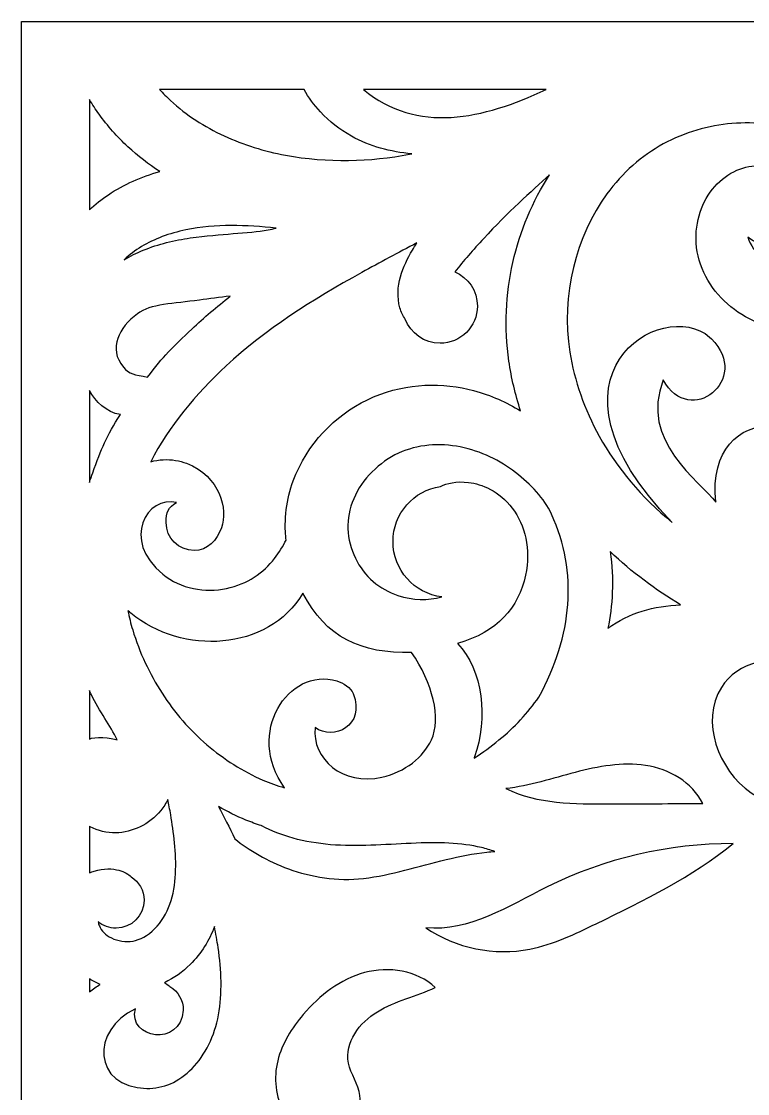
# Model space of a CAD drawing. Header units: millimetres. Extents: x -64 to 64, y -89 to 89.
# Drawn here: x -63.5 to -31.59, y 41.78 to 88.9 of the extents above; entities that cross this region are included whole.
import ezdxf

# ---------------------------------------------------------------- set-up
doc = ezdxf.new("R2010")
doc.units = ezdxf.units.MM
doc.header["$MEASUREMENT"] = 0
doc.layers.add('layer 1', color=7, linetype='Continuous')

msp = doc.modelspace()

# ---------------------------------------------------------------- linework, layer by layer
at = {"layer": 'layer 1'}
for points, knots in [([(63.4997, 88.9), (63.4997, 88.9), (61.7876, 88.9), (61.7876, 88.9), (61.7876, 88.9), (61.7876, 88.9), (59.0066, 88.9), (59.0066, 88.9), (59.0066, 88.9), (59.0066, 88.9), (54.6208, 88.9), (54.6208, 88.9), (54.6208, 88.9), (54.6208, 88.9), (54.1908, 88.9), (54.1908, 88.9), (54.1908, 88.9), (54.1908, 88.9), (51.4834, 88.9), (51.4834, 88.9), (51.4834, 88.9), (51.4834, 88.9), (51.4116, 88.9), (51.4116, 88.9), (51.4116, 88.9), (51.4116, 88.9), (51.1975, 88.9), (51.1975, 88.9), (51.1975, 88.9), (51.1975, 88.9), (50.1239, 88.9), (50.1239, 88.9), (50.1239, 88.9), (50.1239, 88.9), (48.2811, 88.9), (48.2811, 88.9), (48.2811, 88.9), (48.2811, 88.9), (48.2234, 88.9), (48.2234, 88.9), (48.2234, 88.9), (48.2234, 88.9), (47.7133, 88.9), (47.7133, 88.9), (47.7133, 88.9), (47.7133, 88.9), (46.5617, 88.9), (46.5617, 88.9), (46.5617, 88.9), (46.5617, 88.9), (46.042, 88.9), (46.042, 88.9), (46.042, 88.9), (46.042, 88.9), (45.9443, 88.9), (45.9443, 88.9), (45.9443, 88.9), (45.9443, 88.9), (45.7883, 88.9), (45.7883, 88.9), (45.7883, 88.9), (45.7883, 88.9), (45.057, 88.9), (45.057, 88.9), (45.057, 88.9), (45.057, 88.9), (41.613, 88.9), (41.613, 88.9), (41.613, 88.9), (41.613, 88.9), (36.5493, 88.9), (36.5493, 88.9), (36.5493, 88.9), (36.5493, 88.9), (36.4647, 88.9), (36.4647, 88.9), (36.4647, 88.9), (36.4647, 88.9), (36.1804, 88.9), (36.1804, 88.9), (36.1804, 88.9), (36.1804, 88.9), (35.9624, 88.9), (35.9624, 88.9), (35.9624, 88.9), (35.9624, 88.9), (34.7958, 88.9), (34.7958, 88.9), (34.7958, 88.9), (34.7958, 88.9), (34.4171, 88.9), (34.4171, 88.9), (34.4171, 88.9), (34.4171, 88.9), (33.5589, 88.9), (33.5589, 88.9), (33.5589, 88.9), (33.5589, 88.9), (23.7126, 88.9), (23.7126, 88.9), (23.7126, 88.9), (23.7126, 88.9), (21.4275, 88.9), (21.4275, 88.9), (21.4275, 88.9), (21.4275, 88.9), (21.3427, 88.9), (21.3427, 88.9), (21.3427, 88.9), (21.3427, 88.9), (17.2076, 88.9), (17.2076, 88.9), (17.2076, 88.9), (17.2076, 88.9), (14.5546, 88.9), (14.5546, 88.9), (14.5546, 88.9), (14.5546, 88.9), (11.4898, 88.9), (11.4898, 88.9), (11.4898, 88.9), (11.4898, 88.9), (10.3203, 88.9), (10.3203, 88.9), (10.3203, 88.9), (10.3203, 88.9), (7.6196, 88.9), (7.6196, 88.9), (7.6196, 88.9), (7.6196, 88.9), (6.9412, 88.9), (6.9412, 88.9), (6.9412, 88.9), (6.9412, 88.9), (5.0205, 88.9), (5.0205, 88.9), (5.0205, 88.9), (5.0205, 88.9), (3.7726, 88.9), (3.7726, 88.9), (3.7726, 88.9), (3.7726, 88.9), (2.0821, 88.9), (2.0821, 88.9), (2.0821, 88.9), (2.0821, 88.9), (0.9, 88.9), (0.9, 88.9), (0.9, 88.9), (0.9, 88.9), (0.0199, 88.9), (0.0199, 88.9), (0.0199, 88.9), (0.0199, 88.9), (0, 88.9), (0, 88.9), (0, 88.9), (0, 88.9), (-0.0199, 88.9), (-0.0199, 88.9), (-0.0199, 88.9), (-0.0199, 88.9), (-0.9, 88.9), (-0.9, 88.9), (-0.9, 88.9), (-0.9, 88.9), (-2.0821, 88.9), (-2.0821, 88.9), (-2.0821, 88.9), (-2.0821, 88.9), (-3.7726, 88.9), (-3.7726, 88.9), (-3.7726, 88.9), (-3.7726, 88.9), (-5.0205, 88.9), (-5.0205, 88.9), (-5.0205, 88.9), (-5.0205, 88.9), (-6.9412, 88.9), (-6.9412, 88.9), (-6.9412, 88.9), (-6.9412, 88.9), (-7.6196, 88.9), (-7.6196, 88.9), (-7.6196, 88.9), (-7.6196, 88.9), (-10.3203, 88.9), (-10.3203, 88.9), (-10.3203, 88.9), (-10.3203, 88.9), (-11.4898, 88.9), (-11.4898, 88.9), (-11.4898, 88.9), (-11.4898, 88.9), (-14.5546, 88.9), (-14.5546, 88.9), (-14.5546, 88.9), (-14.5546, 88.9), (-17.2076, 88.9), (-17.2076, 88.9), (-17.2076, 88.9), (-17.2076, 88.9), (-21.3427, 88.9), (-21.3427, 88.9), (-21.3427, 88.9), (-21.3427, 88.9), (-21.4275, 88.9), (-21.4275, 88.9), (-21.4275, 88.9), (-21.4275, 88.9), (-23.7126, 88.9), (-23.7126, 88.9), (-23.7126, 88.9), (-23.7126, 88.9), (-33.5589, 88.9), (-33.5589, 88.9), (-33.5589, 88.9), (-33.5589, 88.9), (-34.4171, 88.9), (-34.4171, 88.9), (-34.4171, 88.9), (-34.4171, 88.9), (-34.7958, 88.9), (-34.7958, 88.9), (-34.7958, 88.9), (-34.7958, 88.9), (-35.9624, 88.9), (-35.9624, 88.9), (-35.9624, 88.9), (-35.9624, 88.9), (-36.1804, 88.9), (-36.1804, 88.9), (-36.1804, 88.9), (-36.1804, 88.9), (-36.4647, 88.9), (-36.4647, 88.9), (-36.4647, 88.9), (-36.4647, 88.9), (-36.5493, 88.9), (-36.5493, 88.9), (-36.5493, 88.9), (-36.5493, 88.9), (-41.613, 88.9), (-41.613, 88.9), (-41.613, 88.9), (-41.613, 88.9), (-45.057, 88.9), (-45.057, 88.9), (-45.057, 88.9), (-45.057, 88.9), (-45.7883, 88.9), (-45.7883, 88.9), (-45.7883, 88.9), (-45.7883, 88.9), (-45.9443, 88.9), (-45.9443, 88.9), (-45.9443, 88.9), (-45.9443, 88.9), (-46.042, 88.9), (-46.042, 88.9), (-46.042, 88.9), (-46.042, 88.9), (-46.5617, 88.9), (-46.5617, 88.9), (-46.5617, 88.9), (-46.5617, 88.9), (-47.7133, 88.9), (-47.7133, 88.9), (-47.7133, 88.9), (-47.7133, 88.9), (-48.2234, 88.9), (-48.2234, 88.9), (-48.2234, 88.9), (-48.2234, 88.9), (-48.2811, 88.9), (-48.2811, 88.9), (-48.2811, 88.9), (-48.2811, 88.9), (-50.1239, 88.9), (-50.1239, 88.9), (-50.1239, 88.9), (-50.1239, 88.9), (-51.1975, 88.9), (-51.1975, 88.9), (-51.1975, 88.9), (-51.1975, 88.9), (-51.4116, 88.9), (-51.4116, 88.9), (-51.4116, 88.9), (-51.4116, 88.9), (-51.4834, 88.9), (-51.4834, 88.9), (-51.4834, 88.9), (-51.4834, 88.9), (-54.1908, 88.9), (-54.1908, 88.9), (-54.1908, 88.9), (-54.1908, 88.9), (-54.6208, 88.9), (-54.6208, 88.9), (-54.6208, 88.9), (-54.6208, 88.9), (-59.0066, 88.9), (-59.0066, 88.9), (-59.0066, 88.9), (-59.0066, 88.9), (-61.7876, 88.9), (-61.7876, 88.9), (-61.7876, 88.9), (-61.7876, 88.9), (-63.4997, 88.9), (-63.4997, 88.9), (-63.4997, 88.9), (-63.4997, 88.9), (-63.5, 88.9), (-63.5, 88.9), (-63.5, 88.9), (-63.5, 88.9), (-63.5, 0), (-63.5, 0), (-63.5, 0), (-63.5, 0), (-63.5, 0), (-63.5, 0), (-63.5, 0), (-63.5, 0), (-63.5, -88.9), (-63.5, -88.9), (-63.5, -88.9), (-63.5, -88.9), (-63.4997, -88.9), (-63.4997, -88.9), (-63.4997, -88.9), (-63.4997, -88.9), (-61.7876, -88.9), (-61.7876, -88.9), (-61.7876, -88.9), (-61.7876, -88.9), (-59.0066, -88.9), (-59.0066, -88.9), (-59.0066, -88.9), (-59.0066, -88.9), (-54.6208, -88.9), (-54.6208, -88.9), (-54.6208, -88.9), (-54.6208, -88.9), (-54.1908, -88.9), (-54.1908, -88.9), (-54.1908, -88.9), (-54.1908, -88.9), (-51.4834, -88.9), (-51.4834, -88.9), (-51.4834, -88.9), (-51.4834, -88.9), (-51.4116, -88.9), (-51.4116, -88.9), (-51.4116, -88.9), (-51.4116, -88.9), (-51.1975, -88.9), (-51.1975, -88.9), (-51.1975, -88.9), (-51.1975, -88.9), (-50.1239, -88.9), (-50.1239, -88.9), (-50.1239, -88.9), (-50.1239, -88.9), (-48.2811, -88.9), (-48.2811, -88.9), (-48.2811, -88.9), (-48.2811, -88.9), (-48.2234, -88.9), (-48.2234, -88.9), (-48.2234, -88.9), (-48.2234, -88.9), (-47.7133, -88.9), (-47.7133, -88.9), (-47.7133, -88.9), (-47.7133, -88.9), (-46.5617, -88.9), (-46.5617, -88.9), (-46.5617, -88.9), (-46.5617, -88.9), (-46.042, -88.9), (-46.042, -88.9), (-46.042, -88.9), (-46.042, -88.9), (-45.9443, -88.9), (-45.9443, -88.9), (-45.9443, -88.9), (-45.9443, -88.9), (-45.7883, -88.9), (-45.7883, -88.9), (-45.7883, -88.9), (-45.7883, -88.9), (-45.057, -88.9), (-45.057, -88.9), (-45.057, -88.9), (-45.057, -88.9), (-41.613, -88.9), (-41.613, -88.9), (-41.613, -88.9), (-41.613, -88.9), (-36.5493, -88.9), (-36.5493, -88.9), (-36.5493, -88.9), (-36.5493, -88.9), (-36.4647, -88.9), (-36.4647, -88.9), (-36.4647, -88.9), (-36.4647, -88.9), (-36.1804, -88.9), (-36.1804, -88.9), (-36.1804, -88.9), (-36.1804, -88.9), (-35.9624, -88.9), (-35.9624, -88.9), (-35.9624, -88.9), (-35.9624, -88.9), (-34.7958, -88.9), (-34.7958, -88.9), (-34.7958, -88.9), (-34.7958, -88.9), (-34.4171, -88.9), (-34.4171, -88.9), (-34.4171, -88.9), (-34.4171, -88.9), (-33.5589, -88.9), (-33.5589, -88.9), (-33.5589, -88.9), (-33.5589, -88.9), (-23.7126, -88.9), (-23.7126, -88.9), (-23.7126, -88.9), (-23.7126, -88.9), (-21.4275, -88.9), (-21.4275, -88.9), (-21.4275, -88.9), (-21.4275, -88.9), (-21.3427, -88.9), (-21.3427, -88.9), (-21.3427, -88.9), (-21.3427, -88.9), (-17.2076, -88.9), (-17.2076, -88.9), (-17.2076, -88.9), (-17.2076, -88.9), (-14.5546, -88.9), (-14.5546, -88.9), (-14.5546, -88.9), (-14.5546, -88.9), (-11.4898, -88.9), (-11.4898, -88.9), (-11.4898, -88.9), (-11.4898, -88.9), (-10.3203, -88.9), (-10.3203, -88.9), (-10.3203, -88.9), (-10.3203, -88.9), (-7.6196, -88.9), (-7.6196, -88.9), (-7.6196, -88.9), (-7.6196, -88.9), (-6.9412, -88.9), (-6.9412, -88.9), (-6.9412, -88.9), (-6.9412, -88.9), (-5.0205, -88.9), (-5.0205, -88.9), (-5.0205, -88.9), (-5.0205, -88.9), (-3.7726, -88.9), (-3.7726, -88.9), (-3.7726, -88.9), (-3.7726, -88.9), (-2.0821, -88.9), (-2.0821, -88.9), (-2.0821, -88.9), (-2.0821, -88.9), (-0.9, -88.9), (-0.9, -88.9), (-0.9, -88.9), (-0.9, -88.9), (-0.0199, -88.9), (-0.0199, -88.9), (-0.0199, -88.9), (-0.0199, -88.9), (0, -88.9), (0, -88.9), (0, -88.9), (0, -88.9), (0.0199, -88.9), (0.0199, -88.9), (0.0199, -88.9), (0.0199, -88.9), (0.9, -88.9), (0.9, -88.9), (0.9, -88.9), (0.9, -88.9), (2.0821, -88.9), (2.0821, -88.9), (2.0821, -88.9), (2.0821, -88.9), (3.7726, -88.9), (3.7726, -88.9), (3.7726, -88.9), (3.7726, -88.9), (5.0205, -88.9), (5.0205, -88.9), (5.0205, -88.9), (5.0205, -88.9), (6.9412, -88.9), (6.9412, -88.9), (6.9412, -88.9), (6.9412, -88.9), (7.6196, -88.9), (7.6196, -88.9), (7.6196, -88.9), (7.6196, -88.9), (10.3203, -88.9), (10.3203, -88.9), (10.3203, -88.9), (10.3203, -88.9), (11.4898, -88.9), (11.4898, -88.9), (11.4898, -88.9), (11.4898, -88.9), (14.5546, -88.9), (14.5546, -88.9), (14.5546, -88.9), (14.5546, -88.9), (17.2076, -88.9), (17.2076, -88.9), (17.2076, -88.9), (17.2076, -88.9), (21.3427, -88.9), (21.3427, -88.9), (21.3427, -88.9), (21.3427, -88.9), (21.4275, -88.9), (21.4275, -88.9), (21.4275, -88.9), (21.4275, -88.9), (23.7126, -88.9), (23.7126, -88.9), (23.7126, -88.9), (23.7126, -88.9), (33.5589, -88.9), (33.5589, -88.9), (33.5589, -88.9), (33.5589, -88.9), (34.4171, -88.9), (34.4171, -88.9), (34.4171, -88.9), (34.4171, -88.9), (34.7958, -88.9), (34.7958, -88.9), (34.7958, -88.9), (34.7958, -88.9), (35.9624, -88.9), (35.9624, -88.9), (35.9624, -88.9), (35.9624, -88.9), (36.1804, -88.9), (36.1804, -88.9), (36.1804, -88.9), (36.1804, -88.9), (36.4647, -88.9), (36.4647, -88.9), (36.4647, -88.9), (36.4647, -88.9), (36.5493, -88.9), (36.5493, -88.9), (36.5493, -88.9), (36.5493, -88.9), (41.613, -88.9), (41.613, -88.9), (41.613, -88.9), (41.613, -88.9), (45.057, -88.9), (45.057, -88.9), (45.057, -88.9), (45.057, -88.9), (45.7883, -88.9), (45.7883, -88.9), (45.7883, -88.9), (45.7883, -88.9), (45.9443, -88.9), (45.9443, -88.9), (45.9443, -88.9), (45.9443, -88.9), (46.042, -88.9), (46.042, -88.9), (46.042, -88.9), (46.042, -88.9), (46.5617, -88.9), (46.5617, -88.9), (46.5617, -88.9), (46.5617, -88.9), (47.7133, -88.9), (47.7133, -88.9), (47.7133, -88.9), (47.7133, -88.9), (48.2234, -88.9), (48.2234, -88.9), (48.2234, -88.9), (48.2234, -88.9), (48.2811, -88.9), (48.2811, -88.9), (48.2811, -88.9), (48.2811, -88.9), (50.1239, -88.9), (50.1239, -88.9), (50.1239, -88.9), (50.1239, -88.9), (51.1975, -88.9), (51.1975, -88.9), (51.1975, -88.9), (51.1975, -88.9), (51.4116, -88.9), (51.4116, -88.9), (51.4116, -88.9), (51.4116, -88.9), (51.4834, -88.9), (51.4834, -88.9), (51.4834, -88.9), (51.4834, -88.9), (54.1908, -88.9), (54.1908, -88.9), (54.1908, -88.9), (54.1908, -88.9), (54.6208, -88.9), (54.6208, -88.9), (54.6208, -88.9), (54.6208, -88.9), (59.0066, -88.9), (59.0066, -88.9), (59.0066, -88.9), (59.0066, -88.9), (61.7876, -88.9), (61.7876, -88.9), (61.7876, -88.9), (61.7876, -88.9), (63.4997, -88.9), (63.4997, -88.9), (63.4997, -88.9), (63.4997, -88.9), (63.5, -88.9), (63.5, -88.9), (63.5, -88.9), (63.5, -88.9), (63.5, 0), (63.5, 0), (63.5, 0), (63.5, 0), (63.5, 0), (63.5, 0), (63.5, 0), (63.5, 0), (63.5, 88.9), (63.5, 88.9), (63.5, 88.9), (63.5, 88.9), (63.4997, 88.9), (63.4997, 88.9)], [0, 0, 0, 0, 0.005988, 0.005988, 0.005988, 0.005988, 0.011976, 0.011976, 0.011976, 0.011976, 0.0179641, 0.0179641, 0.0179641, 0.0179641, 0.0239521, 0.0239521, 0.0239521, 0.0239521, 0.0299401, 0.0299401, 0.0299401, 0.0299401, 0.0359281, 0.0359281, 0.0359281, 0.0359281, 0.0419162, 0.0419162, 0.0419162, 0.0419162, 0.0479042, 0.0479042, 0.0479042, 0.0479042, 0.0538922, 0.0538922, 0.0538922, 0.0538922, 0.0598802, 0.0598802, 0.0598802, 0.0598802, 0.0658683, 0.0658683, 0.0658683, 0.0658683, 0.0718563, 0.0718563, 0.0718563, 0.0718563, 0.0778443, 0.0778443, 0.0778443, 0.0778443, 0.0838323, 0.0838323, 0.0838323, 0.0838323, 0.0898204, 0.0898204, 0.0898204, 0.0898204, 0.0958084, 0.0958084, 0.0958084, 0.0958084, 0.1017964, 0.1017964, 0.1017964, 0.1017964, 0.1077844, 0.1077844, 0.1077844, 0.1077844, 0.1137725, 0.1137725, 0.1137725, 0.1137725, 0.1197605, 0.1197605, 0.1197605, 0.1197605, 0.1257485, 0.1257485, 0.1257485, 0.1257485, 0.1317365, 0.1317365, 0.1317365, 0.1317365, 0.1377246, 0.1377246, 0.1377246, 0.1377246, 0.1437126, 0.1437126, 0.1437126, 0.1437126, 0.1497006, 0.1497006, 0.1497006, 0.1497006, 0.1556886, 0.1556886, 0.1556886, 0.1556886, 0.1616766, 0.1616766, 0.1616766, 0.1616766, 0.1676647, 0.1676647, 0.1676647, 0.1676647, 0.1736527, 0.1736527, 0.1736527, 0.1736527, 0.1796407, 0.1796407, 0.1796407, 0.1796407, 0.1856287, 0.1856287, 0.1856287, 0.1856287, 0.1916168, 0.1916168, 0.1916168, 0.1916168, 0.1976048, 0.1976048, 0.1976048, 0.1976048, 0.2035928, 0.2035928, 0.2035928, 0.2035928, 0.2095808, 0.2095808, 0.2095808, 0.2095808, 0.2155689, 0.2155689, 0.2155689, 0.2155689, 0.2215569, 0.2215569, 0.2215569, 0.2215569, 0.2275449, 0.2275449, 0.2275449, 0.2275449, 0.2335329, 0.2335329, 0.2335329, 0.2335329, 0.239521, 0.239521, 0.239521, 0.239521, 0.245509, 0.245509, 0.245509, 0.245509, 0.251497, 0.251497, 0.251497, 0.251497, 0.257485, 0.257485, 0.257485, 0.257485, 0.2634731, 0.2634731, 0.2634731, 0.2634731, 0.2694611, 0.2694611, 0.2694611, 0.2694611, 0.2754491, 0.2754491, 0.2754491, 0.2754491, 0.2814371, 0.2814371, 0.2814371, 0.2814371, 0.2874251, 0.2874251, 0.2874251, 0.2874251, 0.2934132, 0.2934132, 0.2934132, 0.2934132, 0.2994012, 0.2994012, 0.2994012, 0.2994012, 0.3053892, 0.3053892, 0.3053892, 0.3053892, 0.3113772, 0.3113772, 0.3113772, 0.3113772, 0.3173653, 0.3173653, 0.3173653, 0.3173653, 0.3233533, 0.3233533, 0.3233533, 0.3233533, 0.3293413, 0.3293413, 0.3293413, 0.3293413, 0.3353293, 0.3353293, 0.3353293, 0.3353293, 0.3413174, 0.3413174, 0.3413174, 0.3413174, 0.3473054, 0.3473054, 0.3473054, 0.3473054, 0.3532934, 0.3532934, 0.3532934, 0.3532934, 0.3592814, 0.3592814, 0.3592814, 0.3592814, 0.3652695, 0.3652695, 0.3652695, 0.3652695, 0.3712575, 0.3712575, 0.3712575, 0.3712575, 0.3772455, 0.3772455, 0.3772455, 0.3772455, 0.3832335, 0.3832335, 0.3832335, 0.3832335, 0.3892216, 0.3892216, 0.3892216, 0.3892216, 0.3952096, 0.3952096, 0.3952096, 0.3952096, 0.4011976, 0.4011976, 0.4011976, 0.4011976, 0.4071856, 0.4071856, 0.4071856, 0.4071856, 0.4131737, 0.4131737, 0.4131737, 0.4131737, 0.4191617, 0.4191617, 0.4191617, 0.4191617, 0.4251497, 0.4251497, 0.4251497, 0.4251497, 0.4311377, 0.4311377, 0.4311377, 0.4311377, 0.4371257, 0.4371257, 0.4371257, 0.4371257, 0.4431138, 0.4431138, 0.4431138, 0.4431138, 0.4491018, 0.4491018, 0.4491018, 0.4491018, 0.4550898, 0.4550898, 0.4550898, 0.4550898, 0.4610778, 0.4610778, 0.4610778, 0.4610778, 0.4670659, 0.4670659, 0.4670659, 0.4670659, 0.4730539, 0.4730539, 0.4730539, 0.4730539, 0.4790419, 0.4790419, 0.4790419, 0.4790419, 0.4850299, 0.4850299, 0.4850299, 0.4850299, 0.491018, 0.491018, 0.491018, 0.491018, 0.497006, 0.497006, 0.497006, 0.497006, 0.502994, 0.502994, 0.502994, 0.502994, 0.508982, 0.508982, 0.508982, 0.508982, 0.5149701, 0.5149701, 0.5149701, 0.5149701, 0.5209581, 0.5209581, 0.5209581, 0.5209581, 0.5269461, 0.5269461, 0.5269461, 0.5269461, 0.5329341, 0.5329341, 0.5329341, 0.5329341, 0.5389222, 0.5389222, 0.5389222, 0.5389222, 0.5449102, 0.5449102, 0.5449102, 0.5449102, 0.5508982, 0.5508982, 0.5508982, 0.5508982, 0.5568862, 0.5568862, 0.5568862, 0.5568862, 0.5628743, 0.5628743, 0.5628743, 0.5628743, 0.5688623, 0.5688623, 0.5688623, 0.5688623, 0.5748503, 0.5748503, 0.5748503, 0.5748503, 0.5808383, 0.5808383, 0.5808383, 0.5808383, 0.5868263, 0.5868263, 0.5868263, 0.5868263, 0.5928144, 0.5928144, 0.5928144, 0.5928144, 0.5988024, 0.5988024, 0.5988024, 0.5988024, 0.6047904, 0.6047904, 0.6047904, 0.6047904, 0.6107784, 0.6107784, 0.6107784, 0.6107784, 0.6167665, 0.6167665, 0.6167665, 0.6167665, 0.6227545, 0.6227545, 0.6227545, 0.6227545, 0.6287425, 0.6287425, 0.6287425, 0.6287425, 0.6347305, 0.6347305, 0.6347305, 0.6347305, 0.6407186, 0.6407186, 0.6407186, 0.6407186, 0.6467066, 0.6467066, 0.6467066, 0.6467066, 0.6526946, 0.6526946, 0.6526946, 0.6526946, 0.6586826, 0.6586826, 0.6586826, 0.6586826, 0.6646707, 0.6646707, 0.6646707, 0.6646707, 0.6706587, 0.6706587, 0.6706587, 0.6706587, 0.6766467, 0.6766467, 0.6766467, 0.6766467, 0.6826347, 0.6826347, 0.6826347, 0.6826347, 0.6886228, 0.6886228, 0.6886228, 0.6886228, 0.6946108, 0.6946108, 0.6946108, 0.6946108, 0.7005988, 0.7005988, 0.7005988, 0.7005988, 0.7065868, 0.7065868, 0.7065868, 0.7065868, 0.7125749, 0.7125749, 0.7125749, 0.7125749, 0.7185629, 0.7185629, 0.7185629, 0.7185629, 0.7245509, 0.7245509, 0.7245509, 0.7245509, 0.7305389, 0.7305389, 0.7305389, 0.7305389, 0.7365269, 0.7365269, 0.7365269, 0.7365269, 0.742515, 0.742515, 0.742515, 0.742515, 0.748503, 0.748503, 0.748503, 0.748503, 0.754491, 0.754491, 0.754491, 0.754491, 0.760479, 0.760479, 0.760479, 0.760479, 0.7664671, 0.7664671, 0.7664671, 0.7664671, 0.7724551, 0.7724551, 0.7724551, 0.7724551, 0.7784431, 0.7784431, 0.7784431, 0.7784431, 0.7844311, 0.7844311, 0.7844311, 0.7844311, 0.7904192, 0.7904192, 0.7904192, 0.7904192, 0.7964072, 0.7964072, 0.7964072, 0.7964072, 0.8023952, 0.8023952, 0.8023952, 0.8023952, 0.8083832, 0.8083832, 0.8083832, 0.8083832, 0.8143713, 0.8143713, 0.8143713, 0.8143713, 0.8203593, 0.8203593, 0.8203593, 0.8203593, 0.8263473, 0.8263473, 0.8263473, 0.8263473, 0.8323353, 0.8323353, 0.8323353, 0.8323353, 0.8383234, 0.8383234, 0.8383234, 0.8383234, 0.8443114, 0.8443114, 0.8443114, 0.8443114, 0.8502994, 0.8502994, 0.8502994, 0.8502994, 0.8562874, 0.8562874, 0.8562874, 0.8562874, 0.8622754, 0.8622754, 0.8622754, 0.8622754, 0.8682635, 0.8682635, 0.8682635, 0.8682635, 0.8742515, 0.8742515, 0.8742515, 0.8742515, 0.8802395, 0.8802395, 0.8802395, 0.8802395, 0.8862275, 0.8862275, 0.8862275, 0.8862275, 0.8922156, 0.8922156, 0.8922156, 0.8922156, 0.8982036, 0.8982036, 0.8982036, 0.8982036, 0.9041916, 0.9041916, 0.9041916, 0.9041916, 0.9101796, 0.9101796, 0.9101796, 0.9101796, 0.9161677, 0.9161677, 0.9161677, 0.9161677, 0.9221557, 0.9221557, 0.9221557, 0.9221557, 0.9281437, 0.9281437, 0.9281437, 0.9281437, 0.9341317, 0.9341317, 0.9341317, 0.9341317, 0.9401198, 0.9401198, 0.9401198, 0.9401198, 0.9461078, 0.9461078, 0.9461078, 0.9461078, 0.9520958, 0.9520958, 0.9520958, 0.9520958, 0.9580838, 0.9580838, 0.9580838, 0.9580838, 0.9640719, 0.9640719, 0.9640719, 0.9640719, 0.9700599, 0.9700599, 0.9700599, 0.9700599, 0.9760479, 0.9760479, 0.9760479, 0.9760479, 0.9820359, 0.9820359, 0.9820359, 0.9820359, 0.988024, 0.988024, 0.988024, 0.988024, 1, 1, 1, 1]), ([(-51.0781, 85.9121), (-50.8831, 85.5586), (-50.6416, 85.2279), (-50.3627, 84.9283), (-50.3627, 84.9283), (-49.9736, 84.5069), (-49.5125, 84.145), (-48.9959, 83.8572), (-48.9959, 83.8572), (-48.1839, 83.3981), (-47.2737, 83.1635), (-46.35, 83.0851), (-46.35, 83.0851), (-46.3807, 83.0791), (-46.41, 83.0714), (-46.4406, 83.0657), (-46.4406, 83.0657), (-48.1696, 82.7368), (-50.0431, 82.6712), (-51.8976, 83.0253), (-51.8976, 83.0253), (-52.8245, 83.1932), (-53.733, 83.4835), (-54.5959, 83.8697), (-54.5959, 83.8697), (-55.4483, 84.2726), (-56.2607, 84.7744), (-56.9429, 85.4206), (-56.9429, 85.4206), (-57.1145, 85.5758), (-57.2767, 85.7402), (-57.4299, 85.9119), (-57.4299, 85.9119), (-57.4299, 85.9119), (-51.0781, 85.9121), (-51.0781, 85.9121)], [0, 0, 0, 0, 0.1, 0.1, 0.1, 0.1, 0.2, 0.2, 0.2, 0.2, 0.3, 0.3, 0.3, 0.3, 0.4, 0.4, 0.4, 0.4, 0.5, 0.5, 0.5, 0.5, 0.6, 0.6, 0.6, 0.6, 0.7, 0.7, 0.7, 0.7, 0.8, 0.8, 0.8, 0.8, 1, 1, 1, 1]), ([(-40.4461, 85.9121), (-43.2094, 84.5953), (-46.1118, 83.9561), (-48.471, 85.9121), (-48.471, 85.9121), (-48.471, 85.9121), (-40.4461, 85.9121), (-40.4461, 85.9121)], [0, 0, 0, 0, 0.3333333, 0.3333333, 0.3333333, 0.3333333, 1, 1, 1, 1]), ([(-60.5121, 85.4695), (-60.3793, 85.2513), (-60.2402, 85.0357), (-60.0917, 84.825), (-60.0917, 84.825), (-59.7167, 84.319), (-59.2905, 83.8142), (-58.8205, 83.3942), (-58.8205, 83.3942), (-58.3833, 82.9827), (-57.9127, 82.6208), (-57.4236, 82.2991), (-57.4236, 82.2991), (-58.2227, 82.0763), (-58.9948, 81.7414), (-59.6806, 81.284), (-59.6806, 81.284), (-59.9802, 81.0851), (-60.2565, 80.8639), (-60.5122, 80.6271), (-60.5122, 80.6271), (-60.5122, 80.6271), (-60.5121, 85.4695), (-60.5121, 85.4695)], [0, 0, 0, 0, 0.1428571, 0.1428571, 0.1428571, 0.1428571, 0.2857143, 0.2857143, 0.2857143, 0.2857143, 0.4285714, 0.4285714, 0.4285714, 0.4285714, 0.5714286, 0.5714286, 0.5714286, 0.5714286, 0.7142857, 0.7142857, 0.7142857, 0.7142857, 1, 1, 1, 1]), ([(-37.773, 81.3166), (-37.4295, 81.7802), (-37.0458, 82.1998), (-36.6337, 82.5743), (-36.6337, 82.5743), (-36.2172, 82.9491), (-35.7705, 83.2476), (-35.2991, 83.5144), (-35.2991, 83.5144), (-34.8251, 83.7748), (-34.322, 83.968), (-33.8167, 84.1275), (-33.8167, 84.1275), (-33.3054, 84.2693), (-32.7895, 84.3695), (-32.2761, 84.4136), (-32.2761, 84.4136), (-31.7641, 84.4455), (-31.2542, 84.4559), (-30.7649, 84.3855), (-30.7649, 84.3855), (-30.5167, 84.3689), (-30.2816, 84.3038), (-30.0419, 84.2655), (-30.0419, 84.2655), (-29.8114, 84.198), (-29.5739, 84.1519), (-29.3551, 84.0658), (-29.3551, 84.0658), (-28.4657, 83.7546), (-27.6765, 83.2763), (-27.087, 82.6744), (-27.087, 82.6744), (-26.8676, 82.4504), (-26.6763, 82.2128), (-26.5173, 81.9675), (-26.5173, 81.9675), (-26.4423, 81.7398), (-26.3895, 81.4966), (-26.3699, 81.2414), (-26.3699, 81.2414), (-26.3231, 80.7064), (-26.4018, 80.1285), (-26.6328, 79.6357), (-26.6328, 79.6357), (-26.8575, 79.1498), (-27.2343, 78.7345), (-27.7525, 78.4265), (-27.7525, 78.4265), (-28.2659, 78.1217), (-28.8658, 77.9707), (-29.4098, 77.9854), (-29.4098, 77.9854), (-29.6829, 77.9937), (-29.9408, 78.0346), (-30.1865, 78.1153), (-30.1865, 78.1153), (-30.432, 78.1971), (-30.6602, 78.3142), (-30.8558, 78.4512), (-30.8558, 78.4512), (-31.2472, 78.7282), (-31.4835, 79.0754), (-31.5725, 79.4136), (-31.5725, 79.4136), (-31.2893, 79.1793), (-30.926, 79.0386), (-30.5301, 79.0386), (-30.5301, 79.0386), (-29.6265, 79.0386), (-28.8936, 79.7715), (-28.8936, 80.6751), (-28.8936, 80.6751), (-28.8936, 80.9632), (-28.9686, 81.2336), (-29.0993, 81.4691), (-29.0993, 81.4691), (-29.1795, 81.6545), (-29.3301, 81.8697), (-29.5753, 82.0632), (-29.5753, 82.0632), (-29.9045, 82.3258), (-30.3992, 82.5511), (-31.0328, 82.561), (-31.0328, 82.561), (-31.348, 82.5656), (-31.7004, 82.5145), (-32.0611, 82.3601), (-32.0611, 82.3601), (-32.4311, 82.1988), (-32.7519, 81.9612), (-33.0337, 81.6433), (-33.0337, 81.6433), (-33.5897, 81.0091), (-33.9085, 80.1228), (-33.8488, 79.1514), (-33.8488, 79.1514), (-33.7889, 78.1488), (-33.2548, 77.1635), (-32.4753, 76.4873), (-32.4753, 76.4873), (-32.0854, 76.1452), (-31.6382, 75.865), (-31.1464, 75.6576), (-31.1464, 75.6576), (-30.6543, 75.4506), (-30.1112, 75.325), (-29.5641, 75.2832), (-29.5641, 75.2832), (-28.4655, 75.2029), (-27.3371, 75.4645), (-26.3473, 76.0481), (-26.3473, 76.0481), (-25.9175, 76.3017), (-25.5261, 76.6162), (-25.1823, 76.9766), (-25.1823, 76.9766), (-24.7839, 75.6843), (-24.0516, 74.4482), (-23.0168, 73.4149), (-23.0168, 73.4149), (-21.9174, 72.3237), (-20.5126, 71.5126), (-18.9704, 71.0212), (-18.9704, 71.0212), (-17.8648, 70.6678), (-16.6883, 70.4749), (-15.4845, 70.4393), (-15.4845, 70.4393), (-20.1165, 68.2947), (-23.338, 66.3577), (-23.0941, 65.7812), (-23.0941, 65.7812), (-23.0189, 65.6038), (-22.6228, 65.5726), (-21.9725, 65.6671), (-21.9725, 65.6671), (-21.4005, 65.6106), (-20.4477, 65.6571), (-19.2078, 65.6582), (-19.2078, 65.6582), (-18.1926, 65.6597), (-16.9962, 65.6613), (-15.6725, 65.6632), (-15.6725, 65.6632), (-14.4456, 65.6773), (-13.0659, 65.7212), (-11.5942, 65.9362), (-11.5942, 65.9362), (-12.23, 65.5449), (-12.906, 65.1818), (-13.6202, 64.8552), (-13.6202, 64.8552), (-15.6502, 63.9189), (-17.9827, 63.2503), (-20.4912, 63.0162), (-20.4912, 63.0162), (-30.1717, 62.0788), (-31.6571, 66.4592), (-30.9805, 68.7218), (-30.9805, 68.7218), (-31.0092, 68.6008), (-31.0258, 68.475), (-31.0258, 68.3452), (-31.0258, 68.3452), (-31.0258, 67.4413), (-30.2929, 66.7087), (-29.389, 66.7087), (-29.389, 66.7087), (-28.4854, 66.7087), (-27.7525, 67.4413), (-27.7525, 68.3452), (-27.7525, 68.3452), (-27.7525, 71.9235), (-33.4854, 72.4282), (-32.9856, 67.7685), (-32.9856, 67.7685), (-33.6719, 68.6863), (-36.37, 70.4655), (-35.2934, 73.1484), (-35.2934, 73.1484), (-34.1298, 70.9931), (-31.4034, 73.1719), (-33.177, 74.9507), (-33.177, 74.9507), (-33.177, 74.9507), (-33.2577, 75.0241), (-33.2577, 75.0241), (-33.2577, 75.0241), (-35.3181, 76.8315), (-41.2024, 73.3543), (-34.911, 66.8832), (-34.911, 66.8832), (-36.2578, 67.9826), (-37.3251, 69.272), (-38.1098, 70.6737), (-38.1098, 70.6737), (-38.7582, 71.8518), (-39.2024, 73.1072), (-39.401, 74.3692), (-39.401, 74.3692), (-39.7949, 76.8734), (-39.1319, 79.4499), (-37.773, 81.3166)], [0, 0, 0, 0, 0.0192308, 0.0192308, 0.0192308, 0.0192308, 0.0384615, 0.0384615, 0.0384615, 0.0384615, 0.0576923, 0.0576923, 0.0576923, 0.0576923, 0.0769231, 0.0769231, 0.0769231, 0.0769231, 0.0961538, 0.0961538, 0.0961538, 0.0961538, 0.1153846, 0.1153846, 0.1153846, 0.1153846, 0.1346154, 0.1346154, 0.1346154, 0.1346154, 0.1538462, 0.1538462, 0.1538462, 0.1538462, 0.1730769, 0.1730769, 0.1730769, 0.1730769, 0.1923077, 0.1923077, 0.1923077, 0.1923077, 0.2115385, 0.2115385, 0.2115385, 0.2115385, 0.2307692, 0.2307692, 0.2307692, 0.2307692, 0.25, 0.25, 0.25, 0.25, 0.2692308, 0.2692308, 0.2692308, 0.2692308, 0.2884615, 0.2884615, 0.2884615, 0.2884615, 0.3076923, 0.3076923, 0.3076923, 0.3076923, 0.3269231, 0.3269231, 0.3269231, 0.3269231, 0.3461538, 0.3461538, 0.3461538, 0.3461538, 0.3653846, 0.3653846, 0.3653846, 0.3653846, 0.3846154, 0.3846154, 0.3846154, 0.3846154, 0.4038462, 0.4038462, 0.4038462, 0.4038462, 0.4230769, 0.4230769, 0.4230769, 0.4230769, 0.4423077, 0.4423077, 0.4423077, 0.4423077, 0.4615385, 0.4615385, 0.4615385, 0.4615385, 0.4807692, 0.4807692, 0.4807692, 0.4807692, 0.5, 0.5, 0.5, 0.5, 0.5192308, 0.5192308, 0.5192308, 0.5192308, 0.5384615, 0.5384615, 0.5384615, 0.5384615, 0.5576923, 0.5576923, 0.5576923, 0.5576923, 0.5769231, 0.5769231, 0.5769231, 0.5769231, 0.5961538, 0.5961538, 0.5961538, 0.5961538, 0.6153846, 0.6153846, 0.6153846, 0.6153846, 0.6346154, 0.6346154, 0.6346154, 0.6346154, 0.6538462, 0.6538462, 0.6538462, 0.6538462, 0.6730769, 0.6730769, 0.6730769, 0.6730769, 0.6923077, 0.6923077, 0.6923077, 0.6923077, 0.7115385, 0.7115385, 0.7115385, 0.7115385, 0.7307692, 0.7307692, 0.7307692, 0.7307692, 0.75, 0.75, 0.75, 0.75, 0.7692308, 0.7692308, 0.7692308, 0.7692308, 0.7884615, 0.7884615, 0.7884615, 0.7884615, 0.8076923, 0.8076923, 0.8076923, 0.8076923, 0.8269231, 0.8269231, 0.8269231, 0.8269231, 0.8461538, 0.8461538, 0.8461538, 0.8461538, 0.8653846, 0.8653846, 0.8653846, 0.8653846, 0.8846154, 0.8846154, 0.8846154, 0.8846154, 0.9038462, 0.9038462, 0.9038462, 0.9038462, 0.9230769, 0.9230769, 0.9230769, 0.9230769, 0.9423077, 0.9423077, 0.9423077, 0.9423077, 0.9615385, 0.9615385, 0.9615385, 0.9615385, 1, 1, 1, 1]), ([(-42.0783, 73.9735), (-41.9718, 73.2325), (-41.7959, 72.5002), (-41.5634, 71.7831), (-41.5634, 71.7831), (-42.1803, 72.1621), (-42.8702, 72.4718), (-43.6286, 72.6742), (-43.6286, 72.6742), (-44.9632, 73.0273), (-46.5331, 73.0331), (-48.029, 72.3997), (-48.029, 72.3997), (-49.483, 71.7601), (-50.7505, 70.596), (-51.4382, 69.007), (-51.4382, 69.007), (-51.7887, 68.2206), (-51.9388, 67.3302), (-51.9019, 66.4696), (-51.9019, 66.4696), (-51.8956, 66.3475), (-51.8841, 66.2268), (-51.8696, 66.1065), (-51.8696, 66.1065), (-52.0013, 65.843), (-52.1658, 65.5668), (-52.3829, 65.2957), (-52.3829, 65.2957), (-52.8573, 64.6872), (-53.5652, 64.1638), (-54.4956, 63.9798), (-54.4956, 63.9798), (-55.4145, 63.7849), (-56.5154, 63.9626), (-57.2837, 64.6003), (-57.2837, 64.6003), (-59.1519, 66.1337), (-57.9663, 68.0658), (-56.6807, 67.7612), (-56.6807, 67.7612), (-57.0557, 67.5511), (-57.1418, 67.3354), (-57.1418, 66.8751), (-57.1418, 66.8751), (-57.1418, 66.1971), (-56.5924, 65.6477), (-55.9144, 65.6477), (-55.9144, 65.6477), (-55.3139, 65.6477), (-54.9097, 66.1052), (-54.7086, 66.6488), (-54.7086, 66.6488), (-54.412, 67.4508), (-54.7679, 68.9046), (-56.241, 69.483), (-56.241, 69.483), (-56.5438, 69.5928), (-56.9007, 69.657), (-57.2758, 69.6371), (-57.2758, 69.6371), (-57.4559, 69.6287), (-57.638, 69.5992), (-57.8182, 69.5518), (-57.8182, 69.5518), (-57.0165, 71.0945), (-55.8512, 72.5099), (-54.4986, 73.7647), (-54.4986, 73.7647), (-52.7918, 75.3598), (-50.7371, 76.6481), (-48.5424, 77.8671), (-48.5424, 77.8671), (-47.7523, 78.3047), (-46.9427, 78.7325), (-46.1218, 79.1643), (-46.1218, 79.1643), (-46.1897, 79.0574), (-46.2594, 78.9503), (-46.3215, 78.8443), (-46.3215, 78.8443), (-46.5268, 78.4958), (-46.7234, 78.1125), (-46.8441, 77.6807), (-46.8441, 77.6807), (-46.965, 77.2452), (-46.9995, 76.7771), (-46.8672, 76.3082), (-46.8672, 76.3082), (-46.8138, 76.1245), (-46.7316, 75.9609), (-46.6335, 75.8187), (-46.6335, 75.8187), (-46.4011, 75.198), (-45.8041, 74.7553), (-45.1022, 74.7553), (-45.1022, 74.7553), (-44.1986, 74.7553), (-43.4657, 75.488), (-43.4657, 76.3919), (-43.4657, 76.3919), (-43.4657, 77.067), (-43.8749, 77.6466), (-44.4587, 77.8966), (-44.4587, 77.8966), (-44.0732, 78.3689), (-43.6498, 78.8623), (-43.1879, 79.361), (-43.1879, 79.361), (-42.1418, 80.4972), (-41.0928, 81.4368), (-40.2903, 82.1577), (-40.2903, 82.1577), (-41.794, 79.8502), (-42.4943, 76.9156), (-42.0783, 73.9735)], [0, 0, 0, 0, 0.0333333, 0.0333333, 0.0333333, 0.0333333, 0.0666667, 0.0666667, 0.0666667, 0.0666667, 0.1, 0.1, 0.1, 0.1, 0.1333333, 0.1333333, 0.1333333, 0.1333333, 0.1666667, 0.1666667, 0.1666667, 0.1666667, 0.2, 0.2, 0.2, 0.2, 0.2333333, 0.2333333, 0.2333333, 0.2333333, 0.2666667, 0.2666667, 0.2666667, 0.2666667, 0.3, 0.3, 0.3, 0.3, 0.3333333, 0.3333333, 0.3333333, 0.3333333, 0.3666667, 0.3666667, 0.3666667, 0.3666667, 0.4, 0.4, 0.4, 0.4, 0.4333333, 0.4333333, 0.4333333, 0.4333333, 0.4666667, 0.4666667, 0.4666667, 0.4666667, 0.5, 0.5, 0.5, 0.5, 0.5333333, 0.5333333, 0.5333333, 0.5333333, 0.5666667, 0.5666667, 0.5666667, 0.5666667, 0.6, 0.6, 0.6, 0.6, 0.6333333, 0.6333333, 0.6333333, 0.6333333, 0.6666667, 0.6666667, 0.6666667, 0.6666667, 0.7, 0.7, 0.7, 0.7, 0.7333333, 0.7333333, 0.7333333, 0.7333333, 0.7666667, 0.7666667, 0.7666667, 0.7666667, 0.8, 0.8, 0.8, 0.8, 0.8333333, 0.8333333, 0.8333333, 0.8333333, 0.8666667, 0.8666667, 0.8666667, 0.8666667, 0.9, 0.9, 0.9, 0.9, 0.9333333, 0.9333333, 0.9333333, 0.9333333, 1, 1, 1, 1]), ([(-58.9863, 78.4262), (-58.7572, 78.6414), (-58.5016, 78.8373), (-58.223, 79.0035), (-58.223, 79.0035), (-57.6634, 79.3405), (-57.0015, 79.5881), (-56.2688, 79.74), (-56.2688, 79.74), (-54.97, 80.0128), (-53.6139, 79.9536), (-52.3032, 79.811), (-52.3032, 79.811), (-52.4177, 79.788), (-52.5339, 79.7663), (-52.6515, 79.7465), (-52.6515, 79.7465), (-53.5741, 79.5756), (-54.7039, 79.5766), (-56.0816, 79.3853), (-56.0816, 79.3853), (-56.7703, 79.284), (-57.4748, 79.1221), (-58.1536, 78.8433), (-58.1536, 78.8433), (-58.4389, 78.7268), (-58.7185, 78.5871), (-58.9863, 78.4262)], [0, 0, 0, 0, 0.125, 0.125, 0.125, 0.125, 0.25, 0.25, 0.25, 0.25, 0.375, 0.375, 0.375, 0.375, 0.5, 0.5, 0.5, 0.5, 0.625, 0.625, 0.625, 0.625, 0.75, 0.75, 0.75, 0.75, 1, 1, 1, 1]), ([(-58.404, 76.0516), (-57.8385, 76.4877), (-56.8069, 76.4959), (-55.6794, 76.6522), (-55.6794, 76.6522), (-55.2476, 76.7155), (-54.7908, 76.7663), (-54.3236, 76.8259), (-54.3236, 76.8259), (-54.9082, 76.3692), (-55.4739, 75.8908), (-56.0096, 75.3822), (-56.0096, 75.3822), (-56.8374, 74.597), (-57.2751, 74.1835), (-57.9593, 73.2682), (-57.9593, 73.2682), (-58.5254, 73.3728), (-58.7807, 73.4061), (-59.0214, 73.7034), (-59.0214, 73.7034), (-59.7021, 74.5444), (-59.2106, 75.4459), (-58.404, 76.0516)], [0, 0, 0, 0, 0.1428571, 0.1428571, 0.1428571, 0.1428571, 0.2857143, 0.2857143, 0.2857143, 0.2857143, 0.4285714, 0.4285714, 0.4285714, 0.4285714, 0.5714286, 0.5714286, 0.5714286, 0.5714286, 0.7142857, 0.7142857, 0.7142857, 0.7142857, 1, 1, 1, 1]), ([(-60.5121, 72.687), (-60.245, 72.1821), (-59.7709, 71.7301), (-59.1518, 71.6187), (-59.1518, 71.6187), (-59.7686, 70.6863), (-59.9866, 70.116), (-60.368, 69.0595), (-60.368, 69.0595), (-60.4187, 68.9212), (-60.4664, 68.7819), (-60.5121, 68.642), (-60.5121, 68.642), (-60.5121, 68.642), (-60.5121, 72.687), (-60.5121, 72.687)], [0, 0, 0, 0, 0.2, 0.2, 0.2, 0.2, 0.4, 0.4, 0.4, 0.4, 0.6, 0.6, 0.6, 0.6, 1, 1, 1, 1]), ([(-40.7575, 59.2028), (-41.2589, 58.5242), (-41.8263, 57.8659), (-42.5168, 57.3201), (-42.5168, 57.3201), (-42.8622, 57.037), (-43.2266, 56.7682), (-43.6098, 56.5227), (-43.6098, 56.5227), (-43.6029, 56.5408), (-43.5951, 56.5588), (-43.5886, 56.5771), (-43.5886, 56.5771), (-42.9983, 58.2583), (-43.2047, 60.4083), (-44.337, 61.5548), (-44.337, 61.5548), (-42.5773, 62.0733), (-41.6537, 63.1322), (-41.3505, 64.5616), (-41.3505, 64.5616), (-41.1038, 65.691), (-41.3759, 66.7757), (-41.932, 67.5125), (-41.932, 67.5125), (-42.2113, 67.883), (-42.5567, 68.1612), (-42.8909, 68.3343), (-42.8909, 68.3343), (-43.2278, 68.5108), (-43.5584, 68.6031), (-43.8569, 68.6406), (-43.8569, 68.6406), (-44.3893, 68.7085), (-44.8111, 68.5979), (-45.0811, 68.465), (-45.0811, 68.465), (-46.2636, 68.2889), (-47.172, 67.2718), (-47.172, 66.0401), (-47.172, 66.0401), (-47.172, 64.79), (-46.2366, 63.7606), (-45.0283, 63.6072), (-45.0283, 63.6072), (-45.625, 63.4466), (-46.3053, 63.454), (-46.9572, 63.673), (-46.9572, 63.673), (-47.7613, 63.9385), (-48.4339, 64.4985), (-48.8273, 65.3128), (-48.8273, 65.3128), (-49.0224, 65.713), (-49.1416, 66.1597), (-49.1569, 66.6016), (-49.1569, 66.6016), (-49.1615, 67.0384), (-49.0962, 67.4832), (-48.8993, 67.9188), (-48.8993, 67.9188), (-48.5301, 68.795), (-47.7653, 69.5322), (-46.9309, 69.9265), (-46.9309, 69.9265), (-46.108, 70.3072), (-45.1225, 70.3808), (-44.2154, 70.1974), (-44.2154, 70.1974), (-43.3022, 70.015), (-42.4593, 69.6015), (-41.7874, 69.0781), (-41.7874, 69.0781), (-41.1124, 68.5555), (-40.5242, 67.9388), (-40.2082, 67.2452), (-40.2082, 67.2452), (-39.0269, 64.6525), (-39.2915, 61.9333), (-40.7575, 59.2028)], [0, 0, 0, 0, 0.047619, 0.047619, 0.047619, 0.047619, 0.0952381, 0.0952381, 0.0952381, 0.0952381, 0.1428571, 0.1428571, 0.1428571, 0.1428571, 0.1904762, 0.1904762, 0.1904762, 0.1904762, 0.2380952, 0.2380952, 0.2380952, 0.2380952, 0.2857143, 0.2857143, 0.2857143, 0.2857143, 0.3333333, 0.3333333, 0.3333333, 0.3333333, 0.3809524, 0.3809524, 0.3809524, 0.3809524, 0.4285714, 0.4285714, 0.4285714, 0.4285714, 0.4761905, 0.4761905, 0.4761905, 0.4761905, 0.5238095, 0.5238095, 0.5238095, 0.5238095, 0.5714286, 0.5714286, 0.5714286, 0.5714286, 0.6190476, 0.6190476, 0.6190476, 0.6190476, 0.6666667, 0.6666667, 0.6666667, 0.6666667, 0.7142857, 0.7142857, 0.7142857, 0.7142857, 0.7619048, 0.7619048, 0.7619048, 0.7619048, 0.8095238, 0.8095238, 0.8095238, 0.8095238, 0.8571429, 0.8571429, 0.8571429, 0.8571429, 0.9047619, 0.9047619, 0.9047619, 0.9047619, 1, 1, 1, 1]), ([(-37.6244, 65.5974), (-36.692, 64.6989), (-35.6257, 63.9126), (-34.5316, 63.2632), (-34.5316, 63.2632), (-35.6975, 63.2133), (-36.7938, 62.9106), (-37.7285, 62.2283), (-37.7285, 62.2283), (-37.5224, 63.1666), (-37.456, 64.4206), (-37.6244, 65.5974)], [0, 0, 0, 0, 0.25, 0.25, 0.25, 0.25, 0.5, 0.5, 0.5, 0.5, 1, 1, 1, 1]), ([(-58.6862, 62.8874), (-56.4428, 61.0453), (-52.671, 61.194), (-51.1275, 63.7705), (-51.1275, 63.7705), (-50.1409, 61.844), (-48.569, 61.0947), (-46.3543, 61.1688), (-46.3543, 61.1688), (-45.4371, 59.8235), (-45.0319, 58.2724), (-45.4872, 57.3232), (-45.4872, 57.3232), (-45.8225, 56.5733), (-46.6501, 55.9085), (-47.6564, 55.6893), (-47.6564, 55.6893), (-49.3948, 55.2778), (-50.7425, 56.5134), (-50.5988, 57.8616), (-50.5988, 57.8616), (-49.7831, 57.2773), (-48.366, 57.9492), (-48.922, 59.3602), (-48.922, 59.3602), (-49.0212, 59.6119), (-49.3655, 59.8385), (-49.6346, 59.9163), (-49.6346, 59.9163), (-51.7867, 60.5388), (-53.6619, 57.6213), (-51.943, 55.2195), (-51.943, 55.2195), (-52.2649, 55.3134), (-52.583, 55.4243), (-52.8953, 55.5548), (-52.8953, 55.5548), (-53.7709, 55.9432), (-54.6006, 56.4682), (-55.3521, 57.1109), (-55.3521, 57.1109), (-56.1087, 57.7484), (-56.7712, 58.5212), (-57.3201, 59.3762), (-57.3201, 59.3762), (-57.871, 60.2299), (-58.3128, 61.1679), (-58.6124, 62.1574), (-58.6124, 62.1574), (-58.697, 62.4375), (-58.7666, 62.7221), (-58.8245, 63.0095), (-58.8245, 63.0095), (-58.7784, 62.9688), (-58.7338, 62.9266), (-58.6862, 62.8874)], [0, 0, 0, 0, 0.0666667, 0.0666667, 0.0666667, 0.0666667, 0.1333333, 0.1333333, 0.1333333, 0.1333333, 0.2, 0.2, 0.2, 0.2, 0.2666667, 0.2666667, 0.2666667, 0.2666667, 0.3333333, 0.3333333, 0.3333333, 0.3333333, 0.4, 0.4, 0.4, 0.4, 0.4666667, 0.4666667, 0.4666667, 0.4666667, 0.5333333, 0.5333333, 0.5333333, 0.5333333, 0.6, 0.6, 0.6, 0.6, 0.6666667, 0.6666667, 0.6666667, 0.6666667, 0.7333333, 0.7333333, 0.7333333, 0.7333333, 0.8, 0.8, 0.8, 0.8, 0.8666667, 0.8666667, 0.8666667, 0.8666667, 1, 1, 1, 1]), ([(-26.3262, 54.0379), (-28.0873, 53.8648), (-29.9803, 53.9914), (-31.4331, 55.0018), (-31.4331, 55.0018), (-32.8859, 56.0121), (-33.6696, 58.1294), (-32.7364, 59.633), (-32.7364, 59.633), (-32.0553, 60.7306), (-30.4108, 61.193), (-29.3839, 60.4093), (-29.3839, 60.4093), (-28.3572, 59.6255), (-28.555, 57.6702), (-29.7899, 57.2911), (-29.7899, 57.2911), (-25.298, 53.1324), (-19.0325, 56.0324), (-14.2874, 60.7407), (-14.2874, 60.7407), (-18.2461, 56.4936), (-21.0261, 54.5589), (-26.3262, 54.0379)], [0, 0, 0, 0, 0.1428571, 0.1428571, 0.1428571, 0.1428571, 0.2857143, 0.2857143, 0.2857143, 0.2857143, 0.4285714, 0.4285714, 0.4285714, 0.4285714, 0.5714286, 0.5714286, 0.5714286, 0.5714286, 0.7142857, 0.7142857, 0.7142857, 0.7142857, 1, 1, 1, 1]), ([(-60.5121, 59.488), (-60.4841, 59.4278), (-60.4583, 59.3677), (-60.4281, 59.3074), (-60.4281, 59.3074), (-60.06, 58.5778), (-59.5983, 57.928), (-59.2941, 57.3336), (-59.2941, 57.3336), (-59.5399, 57.4067), (-60.3196, 57.4896), (-60.5119, 57.3606), (-60.5119, 57.3606), (-60.5119, 57.3606), (-60.5121, 59.488), (-60.5121, 59.488)], [0, 0, 0, 0, 0.2, 0.2, 0.2, 0.2, 0.4, 0.4, 0.4, 0.4, 0.6, 0.6, 0.6, 0.6, 1, 1, 1, 1]), ([(-36.0699, 56.1988), (-35.0378, 56.0402), (-34.0209, 55.4681), (-33.5623, 54.5298), (-33.5623, 54.5298), (-34.9253, 54.5228), (-36.2883, 54.5158), (-37.6511, 54.5087), (-37.6511, 54.5087), (-39.2024, 54.5009), (-40.817, 54.5064), (-42.2122, 55.1841), (-42.2122, 55.1841), (-41.1743, 55.2977), (-40.175, 55.6294), (-39.1648, 55.8936), (-39.1648, 55.8936), (-38.1548, 56.1581), (-37.102, 56.3571), (-36.0699, 56.1988)], [0, 0, 0, 0, 0.1666667, 0.1666667, 0.1666667, 0.1666667, 0.3333333, 0.3333333, 0.3333333, 0.3333333, 0.5, 0.5, 0.5, 0.5, 0.6666667, 0.6666667, 0.6666667, 0.6666667, 1, 1, 1, 1]), ([(-60.5121, 53.5349), (-60.4986, 53.5271), (-60.4875, 53.5173), (-60.4738, 53.5096), (-60.4738, 53.5096), (-60.1369, 53.3161), (-59.7389, 53.2285), (-59.3628, 53.2375), (-59.3628, 53.2375), (-58.984, 53.2459), (-58.6209, 53.3401), (-58.2844, 53.5022), (-58.2844, 53.5022), (-57.9483, 53.665), (-57.636, 53.9014), (-57.3728, 54.224), (-57.3728, 54.224), (-57.2478, 54.3807), (-57.1488, 54.542), (-57.066, 54.7065), (-57.066, 54.7065), (-57.0242, 54.4959), (-56.9817, 54.2723), (-56.9401, 54.0337), (-56.9401, 54.0337), (-56.8151, 53.2819), (-56.6865, 52.3572), (-56.7291, 51.4384), (-56.7291, 51.4384), (-56.7526, 50.9795), (-56.8264, 50.5248), (-56.975, 50.1064), (-56.975, 50.1064), (-57.1159, 49.7031), (-57.3519, 49.3158), (-57.6505, 49.0181), (-57.6505, 49.0181), (-57.9416, 48.7196), (-58.2993, 48.5371), (-58.597, 48.4834), (-58.597, 48.4834), (-58.9105, 48.4234), (-59.2763, 48.4827), (-59.5431, 48.6175), (-59.5431, 48.6175), (-59.8155, 48.7535), (-59.9815, 48.9356), (-60.075, 49.1544), (-60.075, 49.1544), (-60.0999, 49.2128), (-60.1182, 49.2753), (-60.1316, 49.3393), (-60.1316, 49.3393), (-59.9177, 49.1584), (-59.6418, 49.0489), (-59.3398, 49.0489), (-59.3398, 49.0489), (-58.6619, 49.0489), (-58.1124, 49.5983), (-58.1124, 50.2763), (-58.1124, 50.2763), (-58.1124, 50.7109), (-58.3391, 51.0918), (-58.6798, 51.3097), (-58.6798, 51.3097), (-58.7882, 51.4161), (-58.9633, 51.5275), (-59.2165, 51.594), (-59.2165, 51.594), (-59.4993, 51.669), (-59.8768, 51.6902), (-60.3005, 51.5572), (-60.3005, 51.5572), (-60.3696, 51.5369), (-60.4404, 51.509), (-60.5121, 51.4777), (-60.5121, 51.4777), (-60.5121, 51.4777), (-60.5121, 53.5349), (-60.5121, 53.5349)], [0, 0, 0, 0, 0.047619, 0.047619, 0.047619, 0.047619, 0.0952381, 0.0952381, 0.0952381, 0.0952381, 0.1428571, 0.1428571, 0.1428571, 0.1428571, 0.1904762, 0.1904762, 0.1904762, 0.1904762, 0.2380952, 0.2380952, 0.2380952, 0.2380952, 0.2857143, 0.2857143, 0.2857143, 0.2857143, 0.3333333, 0.3333333, 0.3333333, 0.3333333, 0.3809524, 0.3809524, 0.3809524, 0.3809524, 0.4285714, 0.4285714, 0.4285714, 0.4285714, 0.4761905, 0.4761905, 0.4761905, 0.4761905, 0.5238095, 0.5238095, 0.5238095, 0.5238095, 0.5714286, 0.5714286, 0.5714286, 0.5714286, 0.6190476, 0.6190476, 0.6190476, 0.6190476, 0.6666667, 0.6666667, 0.6666667, 0.6666667, 0.7142857, 0.7142857, 0.7142857, 0.7142857, 0.7619048, 0.7619048, 0.7619048, 0.7619048, 0.8095238, 0.8095238, 0.8095238, 0.8095238, 0.8571429, 0.8571429, 0.8571429, 0.8571429, 0.9047619, 0.9047619, 0.9047619, 0.9047619, 1, 1, 1, 1]), ([(-54.1287, 52.9731), (-54.3595, 53.4748), (-54.6005, 53.9508), (-54.8475, 54.3979), (-54.8475, 54.3979), (-54.4533, 54.174), (-54.0474, 53.973), (-53.6322, 53.7972), (-53.6322, 53.7972), (-53.4104, 53.708), (-53.1857, 53.6283), (-52.9599, 53.5545), (-52.9599, 53.5545), (-52.9513, 53.5498), (-52.9434, 53.5445), (-52.9345, 53.54), (-52.9345, 53.54), (-52.1236, 53.1094), (-51.0725, 52.8135), (-49.9181, 52.7183), (-49.9181, 52.7183), (-48.7403, 52.6197), (-47.5542, 52.7249), (-46.3722, 52.7754), (-46.3722, 52.7754), (-45.194, 52.8331), (-44.1592, 52.8042), (-43.2886, 52.5917), (-43.2886, 52.5917), (-43.0874, 52.5448), (-42.8917, 52.4865), (-42.7005, 52.4208), (-42.7005, 52.4208), (-42.8179, 52.413), (-42.9357, 52.4042), (-43.0556, 52.3916), (-43.0556, 52.3916), (-43.6379, 52.3329), (-44.2387, 52.208), (-44.8379, 52.064), (-44.8379, 52.064), (-46.0394, 51.7747), (-47.2615, 51.3751), (-48.4616, 51.2381), (-48.4616, 51.2381), (-49.6363, 51.0998), (-50.7676, 51.2989), (-51.7592, 51.653), (-51.7592, 51.653), (-52.6973, 52.0035), (-53.5009, 52.4811), (-54.1287, 52.9731)], [0, 0, 0, 0, 0.0714286, 0.0714286, 0.0714286, 0.0714286, 0.1428571, 0.1428571, 0.1428571, 0.1428571, 0.2142857, 0.2142857, 0.2142857, 0.2142857, 0.2857143, 0.2857143, 0.2857143, 0.2857143, 0.3571429, 0.3571429, 0.3571429, 0.3571429, 0.4285714, 0.4285714, 0.4285714, 0.4285714, 0.5, 0.5, 0.5, 0.5, 0.5714286, 0.5714286, 0.5714286, 0.5714286, 0.6428571, 0.6428571, 0.6428571, 0.6428571, 0.7142857, 0.7142857, 0.7142857, 0.7142857, 0.7857143, 0.7857143, 0.7857143, 0.7857143, 0.8571429, 0.8571429, 0.8571429, 0.8571429, 1, 1, 1, 1]), ([(-45.7297, 49.063), (-43.8358, 48.8751), (-42.1074, 50.0188), (-40.4015, 50.8624), (-40.4015, 50.8624), (-37.871, 52.1135), (-35.0497, 52.7717), (-32.2267, 52.769), (-32.2267, 52.769), (-34.0291, 51.2943), (-36.1451, 50.2635), (-38.2399, 49.2463), (-38.2399, 49.2463), (-39.1784, 48.7903), (-40.13, 48.3302), (-41.1539, 48.1291), (-41.1539, 48.1291), (-42.7217, 47.8209), (-44.4078, 48.1651), (-45.7297, 49.063)], [0, 0, 0, 0, 0.1666667, 0.1666667, 0.1666667, 0.1666667, 0.3333333, 0.3333333, 0.3333333, 0.3333333, 0.5, 0.5, 0.5, 0.5, 0.6666667, 0.6666667, 0.6666667, 0.6666667, 1, 1, 1, 1]), ([(-56.3963, 45.4411), (-56.3715, 45.8814), (-56.6298, 46.2675), (-56.9787, 46.4837), (-56.9787, 46.4837), (-56.9901, 46.4934), (-57.0002, 46.503), (-57.0124, 46.5129), (-57.0124, 46.5129), (-57.0686, 46.5586), (-57.1384, 46.6058), (-57.2191, 46.6523), (-57.2191, 46.6523), (-56.7949, 46.8517), (-56.4121, 47.1249), (-56.0876, 47.4502), (-56.0876, 47.4502), (-55.5948, 47.9436), (-55.2455, 48.5188), (-55.021, 49.1166), (-55.021, 49.1166), (-54.9587, 48.8123), (-54.9016, 48.5054), (-54.8565, 48.1923), (-54.8565, 48.1923), (-54.7117, 47.2027), (-54.6667, 46.1905), (-54.8412, 45.2434), (-54.8412, 45.2434), (-54.9299, 44.7672), (-55.0673, 44.3316), (-55.2652, 43.9354), (-55.2652, 43.9354), (-55.4626, 43.5375), (-55.7127, 43.1762), (-56.002, 42.8845), (-56.002, 42.8845), (-56.289, 42.5891), (-56.6128, 42.3638), (-56.9514, 42.2133), (-56.9514, 42.2133), (-57.2735, 42.0705), (-57.6319, 42.0004), (-57.9863, 42.0074), (-57.9863, 42.0074), (-60.3962, 42.0354), (-60.4504, 44.6132), (-58.4947, 45.4979), (-58.4947, 45.4979), (-58.8412, 44.2061), (-56.4893, 43.7946), (-56.3963, 45.4411)], [0, 0, 0, 0, 0.0714286, 0.0714286, 0.0714286, 0.0714286, 0.1428571, 0.1428571, 0.1428571, 0.1428571, 0.2142857, 0.2142857, 0.2142857, 0.2142857, 0.2857143, 0.2857143, 0.2857143, 0.2857143, 0.3571429, 0.3571429, 0.3571429, 0.3571429, 0.4285714, 0.4285714, 0.4285714, 0.4285714, 0.5, 0.5, 0.5, 0.5, 0.5714286, 0.5714286, 0.5714286, 0.5714286, 0.6428571, 0.6428571, 0.6428571, 0.6428571, 0.7142857, 0.7142857, 0.7142857, 0.7142857, 0.7857143, 0.7857143, 0.7857143, 0.7857143, 0.8571429, 0.8571429, 0.8571429, 0.8571429, 1, 1, 1, 1]), ([(-49.1284, 43.1205), (-49.0305, 42.6238), (-48.6944, 42.1936), (-48.6278, 41.6919), (-48.6278, 41.6919), (-48.5256, 40.9178), (-49.1649, 40.1559), (-49.934, 40.0205), (-49.934, 40.0205), (-50.7031, 39.8851), (-51.5086, 40.3105), (-51.9318, 40.9667), (-51.9318, 40.9667), (-52.355, 41.6232), (-52.4255, 42.4664), (-52.2365, 43.2241), (-52.2365, 43.2241), (-52.0478, 43.9819), (-51.6206, 44.6622), (-51.1143, 45.2566), (-51.1143, 45.2566), (-50.3987, 46.0972), (-49.4848, 46.8063), (-48.4189, 47.0936), (-48.4189, 47.0936), (-47.3529, 47.3805), (-46.1251, 47.1919), (-45.3125, 46.4445), (-45.3125, 46.4445), (-46.1466, 46.0542), (-47.0685, 45.8537), (-47.8572, 45.3785), (-47.8572, 45.3785), (-48.646, 44.9034), (-49.3064, 44.024), (-49.1284, 43.1205)], [0, 0, 0, 0, 0.1, 0.1, 0.1, 0.1, 0.2, 0.2, 0.2, 0.2, 0.3, 0.3, 0.3, 0.3, 0.4, 0.4, 0.4, 0.4, 0.5, 0.5, 0.5, 0.5, 0.6, 0.6, 0.6, 0.6, 0.7, 0.7, 0.7, 0.7, 0.8, 0.8, 0.8, 0.8, 1, 1, 1, 1]), ([(-60.5121, 46.8197), (-60.3607, 46.7274), (-60.2026, 46.6456), (-60.0374, 46.5769), (-60.0374, 46.5769), (-60.1983, 46.4886), (-60.3581, 46.3809), (-60.5121, 46.2545), (-60.5121, 46.2545), (-60.5121, 46.2545), (-60.5121, 46.8197), (-60.5121, 46.8197)], [0, 0, 0, 0, 0.25, 0.25, 0.25, 0.25, 0.5, 0.5, 0.5, 0.5, 1, 1, 1, 1])]:
    msp.add_open_spline(points, degree=3, knots=knots, dxfattribs=at)

doc.saveas('drawing.dxf')
